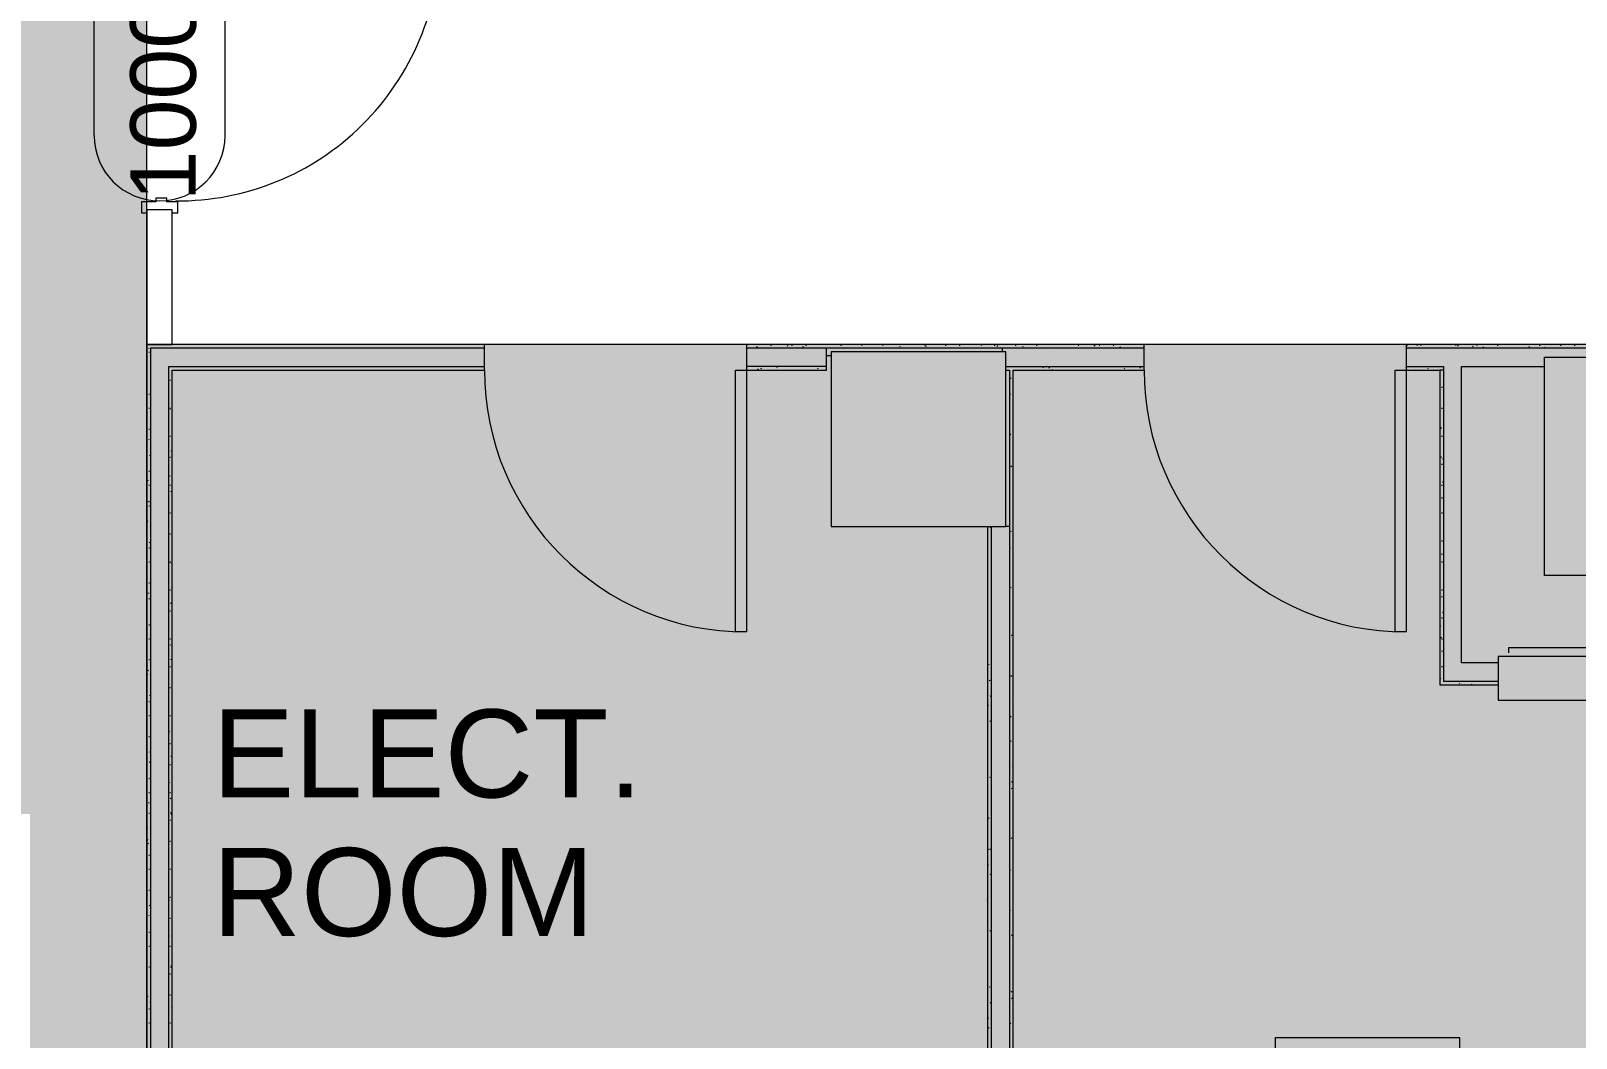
# Model space of a CAD drawing. Header units: inches. Extents: x 4757 to 6810, y 9919 to 10986.
# Drawn here: x 5178.5 to 5390.8, y 10274 to 10412.4 of the extents above; entities that cross this region are included whole.
import ezdxf

# ---------------------------------------------------------------- set-up
doc = ezdxf.new("R2010")
doc.units = ezdxf.units.IN
doc.header["$MEASUREMENT"] = 0
for name, color, linetype, lineweight in [('A-ANNO-TEXT', 7, 'Continuous', 9), ('A-DETL-GENF', 92, 'Continuous', 9), ('A-DETL-THIN', 151, 'Continuous', 9), ('A-DOOR', 31, 'Continuous', 13), ('A-DOOR-IDEN', 31, 'Continuous', 9), ('A-EQPM', 7, 'Continuous', 9), ('A-WALL-PATT', 111, 'Continuous', 13), ('Bb-col', 7, 'Continuous', 9), ('I-WALL', 2, 'Continuous', 9), ('Propidex Polylines', 7, 'Continuous', 9), ('Rosslyn Plaza North_1777 North Kent St _W632_-09_dwg', 8, 'Continuous', 9), ('S-COLS', 7, 'Continuous', 9)]:
    doc.layers.add(name, color=color, linetype=linetype, lineweight=lineweight)
doc.styles.add('Arial', font='arial.ttf', dxfattribs={"height": 12.092308})
doc.styles.add('Swis721 Lt BT', font='swissl.ttf', dxfattribs={"height": 9})

# ---------------------------------------------------------------- blocks, each defined once
blk = doc.blocks.new('Door - Single - Solid Door-8328956-Level XX  CONSTRUCTION')
at = {"layer": 'A-DOOR'}
for p, q in [((-14.01, 38.59), (-12.63, 38.59)), ((-14.01, 2.59), (-14.01, 38.59)), ((-12.63, 38.59), (-12.63, 2.59)), ((-12.63, 2.59), (-14.01, 2.59))]:
    blk.add_line(p, q, dxfattribs=at)
at = {"layer": 'A-DOOR', "lineweight": 9}
for p, q in [((-15.63, 2.59), (-15.63, 1.84)), ((-14.13, 2.59), (-15.63, 2.59)), ((-14.13, 1.09), (-14.13, 2.59)), ((23.62, 2.59), (22.12, 2.59)), ((22.12, 2.59), (22.12, 1.09)), ((23.62, 1.84), (23.62, 2.59)), ((-13.63, 1.09), (-14.13, 1.09)), ((-13.63, -0.41), (-13.63, 1.09)), ((22.12, 1.09), (21.62, 1.09)), ((21.62, 1.09), (21.62, -0.41)), ((-15.63, -1.66), (-15.63, -2.41)), ((-14.13, -2.41), (-14.13, -0.41)), ((-14.13, -0.41), (-13.63, -0.41)), ((21.62, -0.41), (22.12, -0.41)), ((22.12, -0.41), (22.12, -2.41)), ((23.62, -2.41), (23.62, -1.66)), ((-15.63, -2.41), (-14.13, -2.41)), ((22.12, -2.41), (23.62, -2.41))]:
    blk.add_line(p, q, dxfattribs=at)
blk.add_arc((-14.01, 2.59), 36, 359.5, 90, dxfattribs=at)
blk = doc.blocks.new('Rosslyn Plaza North_1777 North Kent St _W632_-09_dwg-V13-Level XX  CONSTRUCTION')
at = {"layer": 'A-ANNO-TEXT', "char_height": 12.092, "attachment_point": 1, "line_spacing_factor": 0.941778, "style": 'Arial'}
for s, insert, width in [('ELECT.', (5203.38, 10319.14), 70.6152), ('ROOM', (5203.38, 10300.1), 62.621)]:
    blk.add_mtext(s, dxfattribs=dict(at, insert=insert, width=width))
blk = doc.blocks.new('Rosslyn Plaza North_1777 North Kent St _W632_-09_dwg-6954577-Level XX  CONSTRUCTION')
at = {"lineweight": 9, "flags": 128}
blk.add_lwpolyline([(5381.52, 10326.91), (5381.52, 10327.66), (5392.64, 10327.66), (5392.64, 10326.91)], dxfattribs=at)
at = {"layer": 'A-DOOR', "color": 7, "lineweight": 9, "flags": 128}
for points in [[(5276.79, 10329.79), (5275.29, 10329.79), (5275.29, 10365.79), (5276.79, 10365.79)], [(5367.42, 10329.79), (5365.92, 10329.79), (5365.92, 10365.79), (5367.42, 10365.79)]]:
    blk.add_lwpolyline(points, close=True, dxfattribs=at)
at = {"layer": 'A-DOOR', "color": 7, "lineweight": 9}
for centre in [(5276.79, 10365.79), (5367.42, 10365.79)]:
    blk.add_arc(centre, 36, 180, 270, dxfattribs=at)
at = {"layer": 'A-EQPM', "flags": 128}
blk.add_lwpolyline([(5380.08, 10320.41), (5393.08, 10320.41), (5393.08, 10326.41), (5380.08, 10326.41)], close=True, dxfattribs=at)
at = {"layer": 'A-WALL-PATT', "color": 7, "lineweight": 9}
for p, q in [((5194.68, 10368.82), (5194.62, 10368.71)), ((5278.27, 10368.9), (5278.21, 10369.01)), ((5280.11, 10369.19), (5280.23, 10369.19)), ((5282.44, 10369.15), (5282.38, 10369.04)), ((5282.99, 10369.19), (5283.11, 10369.19)), ((5283.87, 10368.8), (5283.81, 10368.91)), ((5284.58, 10369.02), (5284.52, 10368.91)), ((5284.91, 10369.19), (5285.03, 10369.19)), ((5289.42, 10368.79), (5289.4, 10368.82)), ((5289.71, 10369.19), (5289.83, 10369.19)), ((5292.59, 10369.19), (5292.71, 10369.19)), ((5295.47, 10369.19), (5295.59, 10369.19)), ((5297.92, 10369.08), (5297.86, 10368.97)), ((5301.23, 10369.19), (5301.35, 10369.19)), ((5301.37, 10369.29), (5301.31, 10369.19)), ((5301.49, 10369), (5301.43, 10369.11)), ((5304.11, 10369.19), (5304.23, 10369.19)), ((5306.03, 10369.19), (5306.15, 10369.19)), ((5309.11, 10369.26), (5309.05, 10369.15)), ((5310.83, 10369.19), (5310.95, 10369.19)), ((5311.26, 10369.14), (5311.19, 10369.03)), ((5311.38, 10369.17), (5311.31, 10369.27)), ((5313.71, 10369.19), (5313.83, 10369.19)), ((5314.83, 10368.94), (5314.77, 10369.05)), ((5316.59, 10369.19), (5316.71, 10369.19)), ((5319.11, 10369.2), (5319.06, 10369.29)), ((5322.35, 10369.19), (5322.47, 10369.19)), ((5323.28, 10368.84), (5323.25, 10368.79)), ((5324.59, 10369.2), (5324.53, 10369.09)), ((5324.71, 10369.11), (5324.65, 10369.21)), ((5325.23, 10369.19), (5325.35, 10369.19)), ((5326, 10368.79), (5325.96, 10368.86)), ((5327.15, 10369.19), (5327.27, 10369.19)), ((5328.17, 10368.88), (5328.1, 10368.99)), ((5331.02, 10368.81), (5331.01, 10368.79)), ((5367.47, 10369.19), (5367.59, 10369.19)), ((5369.01, 10369.18), (5368.95, 10369.29)), ((5369.39, 10369.19), (5369.51, 10369.19)), ((5374.19, 10369.19), (5374.31, 10369.19)), ((5374.6, 10369.09), (5374.54, 10369.2)), ((5375.88, 10368.79), (5375.85, 10368.85)), ((5376.63, 10369.08), (5376.56, 10368.97)), ((5377.07, 10369.19), (5377.19, 10369.19)), ((5378.06, 10368.87), (5377.99, 10368.98)), ((5379.95, 10369.19), (5380.07, 10369.19)), ((5383.64, 10368.79), (5383.59, 10368.88)), ((5384.37, 10369.05), (5384.3, 10368.94)), ((5385.71, 10369.19), (5385.83, 10369.19)), ((5386.51, 10368.92), (5386.45, 10368.81)), ((5388.59, 10369.19), (5388.71, 10369.19)), ((5390.51, 10369.19), (5390.63, 10369.19)), ((5194.45, 10368.17), (5194.41, 10368.23)), ((5194.67, 10368.23), (5194.79, 10368.23)), ((5197.55, 10364.39), (5197.67, 10364.39)), ((5277.57, 10366.28), (5277.56, 10366.29)), ((5278.38, 10365.95), (5278.31, 10365.84)), ((5278.88, 10365.92), (5278.82, 10366.03)), ((5281.02, 10366.05), (5280.96, 10366.16)), ((5282.28, 10365.79), (5282.27, 10365.81)), ((5285.23, 10366.29), (5285.22, 10366.28)), ((5286.62, 10365.96), (5286.56, 10366.07)), ((5312.94, 10364.53), (5312.92, 10364.57)), ((5313.14, 10364.72), (5313.08, 10364.61)), ((5317.58, 10366.1), (5317.52, 10366.21)), ((5318.39, 10366.13), (5318.32, 10366.02)), ((5318.87, 10365.79), (5318.83, 10365.86)), ((5321.81, 10366.29), (5321.78, 10366.24)), ((5327.46, 10366.26), (5327.45, 10366.29)), ((5328.77, 10365.91), (5328.71, 10366.02)), ((5329.57, 10366.29), (5329.52, 10366.21)), ((5330.92, 10366.04), (5330.85, 10366.15)), ((5367.47, 10366.08), (5367.42, 10366.17)), ((5368.75, 10365.79), (5368.72, 10365.84)), ((5370.42, 10366.01), (5370.36, 10365.9)), ((5371.69, 10366.29), (5371.67, 10366.26)), ((5194.67, 10362.47), (5194.79, 10362.47)), ((5313.07, 10362.38), (5313.01, 10362.5)), ((5372.27, 10363.43), (5372.4, 10363.43)), ((5194.67, 10360.55), (5194.79, 10360.55)), ((5197.55, 10360.55), (5197.67, 10360.55)), ((5197.62, 10360.47), (5197.56, 10360.36)), ((5197.91, 10360.25), (5197.87, 10360.32)), ((5372.27, 10360.55), (5372.4, 10360.55)), ((5197.91, 10359.06), (5197.91, 10359.05)), ((5372.27, 10357.77), (5372.21, 10357.88)), ((5194.67, 10357.67), (5194.79, 10357.67)), ((5194.74, 10356.14), (5194.68, 10356.25)), ((5197.55, 10356.71), (5197.67, 10356.71)), ((5313.11, 10356.98), (5313.04, 10356.87)), ((5372.27, 10356.71), (5372.4, 10356.71)), ((5194.87, 10354), (5194.81, 10354.11)), ((5197.55, 10353.83), (5197.67, 10353.83)), ((5197.84, 10354.61), (5197.78, 10354.72)), ((5313.42, 10355.6), (5313.4, 10355.56)), ((5372.27, 10353.86), (5372.21, 10353.75)), ((5372.53, 10353.48), (5372.47, 10353.59)), ((5194.67, 10351.91), (5194.79, 10351.91)), ((5197.49, 10353.3), (5197.43, 10353.41)), ((5313.24, 10352.5), (5313.17, 10352.61)), ((5372.27, 10352.87), (5372.4, 10352.87)), ((5194.65, 10350.55), (5194.58, 10350.66)), ((5194.67, 10349.99), (5194.79, 10349.99)), ((5197.55, 10349.99), (5197.67, 10349.99)), ((5197.62, 10351.15), (5197.56, 10351.26)), ((5372.27, 10349.99), (5372.4, 10349.99)), ((5372.5, 10350.41), (5372.43, 10350.3)), ((5194.71, 10347.75), (5194.64, 10347.63)), ((5197.75, 10349.01), (5197.69, 10349.12)), ((5372.37, 10348.26), (5372.3, 10348.15)), ((5194.42, 10347.09), (5194.41, 10347.11)), ((5194.67, 10347.11), (5194.79, 10347.11)), ((5197.55, 10346.15), (5197.67, 10346.15)), ((5312.94, 10347.1), (5312.92, 10347.06)), ((5372.08, 10346.57), (5372.04, 10346.64)), ((5372.27, 10346.15), (5372.4, 10346.15)), ((5194.55, 10344.95), (5194.49, 10345.06)), ((5194.91, 10344.26), (5194.87, 10344.18)), ((5197.55, 10343.27), (5197.67, 10343.27)), ((5309.92, 10344.23), (5309.99, 10344.23)), ((5310.19, 10344.25), (5310.13, 10344.14)), ((5310.3, 10344.15), (5310.23, 10344.26)), ((5313.17, 10343.65), (5313.1, 10343.54)), ((5194.67, 10341.35), (5194.79, 10341.35)), ((5194.8, 10342.15), (5194.74, 10342.04)), ((5313.05, 10341.31), (5312.98, 10341.42)), ((5372.27, 10342.31), (5372.4, 10342.31)), ((5194.67, 10339.43), (5194.79, 10339.43)), ((5197.55, 10339.43), (5197.67, 10339.43)), ((5197.65, 10339.4), (5197.58, 10339.29)), ((5197.91, 10339.13), (5197.85, 10339.24)), ((5372.33, 10340.52), (5372.27, 10340.41)), ((5372.27, 10339.43), (5372.4, 10339.43)), ((5309.92, 10338.47), (5309.99, 10338.47)), ((5194.71, 10335.07), (5194.65, 10335.18)), ((5194.67, 10336.55), (5194.79, 10336.55)), ((5197.55, 10335.59), (5197.67, 10335.59)), ((5197.87, 10335.94), (5197.81, 10335.83)), ((5309.92, 10336.55), (5309.99, 10336.55)), ((5313.13, 10335.91), (5313.07, 10335.8)), ((5372.27, 10335.59), (5372.4, 10335.59)), ((5372.38, 10334.55), (5372.31, 10334.66)), ((5194.77, 10334.41), (5194.7, 10334.3)), ((5197.55, 10332.71), (5197.67, 10332.71)), ((5197.74, 10333.8), (5197.68, 10333.69)), ((5309.92, 10333.67), (5309.99, 10333.67)), ((5372.5, 10332.41), (5372.44, 10332.51)), ((5194.67, 10330.79), (5194.79, 10330.79)), ((5194.91, 10330.88), (5194.91, 10330.89)), ((5197.47, 10332.22), (5197.41, 10332.31)), ((5372.17, 10330.64), (5372.11, 10330.53)), ((5372.27, 10331.75), (5372.4, 10331.75)), ((5194.67, 10328.87), (5194.79, 10328.87)), ((5197.55, 10328.87), (5197.67, 10328.87)), ((5313.34, 10329.28), (5313.27, 10329.39)), ((5372.28, 10328.95), (5372.22, 10329.06)), ((5372.27, 10328.87), (5372.4, 10328.87)), ((5194.67, 10325.99), (5194.79, 10325.99)), ((5197.71, 10326.06), (5197.64, 10325.95)), ((5197.72, 10327.94), (5197.66, 10328.04)), ((5309.92, 10327.91), (5309.99, 10327.91)), ((5309.92, 10325.99), (5309.99, 10325.99)), ((5313.42, 10327.22), (5313.4, 10327.25)), ((5372.39, 10327.19), (5372.33, 10327.08)), ((5194.53, 10323.87), (5194.46, 10323.98)), ((5194.6, 10324.53), (5194.54, 10324.42)), ((5197.55, 10325.03), (5197.67, 10325.03)), ((5310.14, 10325.22), (5310.08, 10325.33)), ((5372.06, 10325.5), (5372.04, 10325.52)), ((5372.27, 10325.03), (5372.4, 10325.03)), ((5194.47, 10322.38), (5194.41, 10322.28)), ((5197.55, 10322.15), (5197.67, 10322.15)), ((5309.92, 10323.11), (5309.99, 10323.11)), ((5310.22, 10323.18), (5310.15, 10323.07)), ((5310.27, 10323.08), (5310.21, 10323.19)), ((5313.24, 10323.69), (5313.18, 10323.8)), ((5372.19, 10323.35), (5372.12, 10323.46)), ((5373.5, 10323), (5373.48, 10323.03)), ((5374.81, 10322.65), (5374.75, 10322.76)), ((5376.42, 10322.64), (5376.36, 10322.54)), ((5194.67, 10320.23), (5194.79, 10320.23)), ((5194.83, 10321.07), (5194.76, 10320.96)), ((5310.05, 10319.62), (5309.98, 10319.73)), ((5310.4, 10320.94), (5310.34, 10321.04)), ((5310.42, 10319.69), (5310.38, 10319.61)), ((5313.02, 10320.23), (5312.96, 10320.34)), ((5194.67, 10318.31), (5194.79, 10318.31)), ((5197.55, 10318.31), (5197.67, 10318.31)), ((5310.31, 10317.58), (5310.25, 10317.47)), ((5313.15, 10318.09), (5313.09, 10318.2)), ((5194.67, 10315.43), (5194.79, 10315.43)), ((5197.54, 10316.18), (5197.48, 10316.07)), ((5309.92, 10317.35), (5309.99, 10317.35)), ((5309.92, 10315.43), (5309.99, 10315.43)), ((5194.44, 10314.64), (5194.41, 10314.6)), ((5194.79, 10313.33), (5194.73, 10313.22)), ((5197.41, 10314.04), (5197.41, 10314.03)), ((5197.55, 10314.47), (5197.67, 10314.47)), ((5309.95, 10314.03), (5309.92, 10314.09)), ((5313.16, 10314.83), (5313.09, 10314.72)), ((5194.82, 10311.85), (5194.75, 10311.96)), ((5197.55, 10311.59), (5197.67, 10311.59)), ((5197.77, 10312.72), (5197.7, 10312.61)), ((5309.92, 10312.55), (5309.99, 10312.55)), ((5313.38, 10311.38), (5313.32, 10311.27)), ((5194.67, 10309.67), (5194.79, 10309.67)), ((5194.91, 10309.76), (5194.88, 10309.81)), ((5197.57, 10309), (5197.51, 10309.11)), ((5197.91, 10310.33), (5197.86, 10310.42)), ((5310.28, 10309.84), (5310.21, 10309.73)), ((5313.25, 10309.23), (5313.19, 10309.12)), ((5194.67, 10307.75), (5194.79, 10307.75)), ((5197.55, 10307.75), (5197.67, 10307.75)), ((5197.7, 10306.86), (5197.63, 10306.97)), ((5313.31, 10308.21), (5313.25, 10308.32)), ((5194.72, 10306.25), (5194.66, 10306.36)), ((5194.67, 10304.87), (5194.79, 10304.87)), ((5197.73, 10304.98), (5197.67, 10304.87)), ((5197.83, 10304.72), (5197.76, 10304.83)), ((5309.92, 10306.79), (5309.99, 10306.79)), ((5309.92, 10304.87), (5309.99, 10304.87)), ((5194.5, 10302.8), (5194.44, 10302.91)), ((5197.48, 10303.41), (5197.41, 10303.51)), ((5197.55, 10303.91), (5197.67, 10303.91)), ((5310.12, 10304.14), (5310.05, 10304.25)), ((5194.5, 10301.31), (5194.44, 10301.2)), ((5194.63, 10300.65), (5194.57, 10300.76)), ((5197.55, 10301.03), (5197.67, 10301.03)), ((5309.92, 10301.99), (5309.99, 10301.99)), ((5313.22, 10301.49), (5313.15, 10301.38)), ((5194.67, 10299.11), (5194.79, 10299.11)), ((5310.11, 10299.96), (5310.05, 10299.85)), ((5310.37, 10299.86), (5310.31, 10299.97)), ((5194.67, 10297.19), (5194.79, 10297.19)), ((5197.55, 10297.19), (5197.67, 10297.19)), ((5309.99, 10297.82), (5309.92, 10297.71)), ((5310.34, 10296.5), (5310.27, 10296.39)), ((5313.12, 10297.01), (5313.06, 10297.12)), ((5194.67, 10294.31), (5194.79, 10294.31)), ((5309.92, 10296.23), (5309.99, 10296.23)), ((5309.92, 10294.31), (5309.99, 10294.31)), ((5194.46, 10293.57), (5194.41, 10293.48)), ((5194.82, 10292.26), (5194.75, 10292.15)), ((5197.44, 10292.96), (5197.41, 10292.91)), ((5197.55, 10293.35), (5197.67, 10293.35)), ((5309.93, 10292.95), (5309.92, 10292.97)), ((5194.79, 10290.77), (5194.73, 10290.88)), ((5197.55, 10290.47), (5197.67, 10290.47)), ((5309.92, 10291.43), (5309.99, 10291.43)), ((5309.95, 10290.08), (5309.92, 10290.02)), ((5313.05, 10291.61), (5312.99, 10291.5)), ((5194.67, 10288.55), (5194.79, 10288.55)), ((5197.54, 10287.93), (5197.48, 10288.04)), ((5310.3, 10288.76), (5310.24, 10288.66)), ((5312.93, 10289.47), (5312.92, 10289.46)), ((5313.28, 10288.16), (5313.21, 10288.05)), ((5194.67, 10286.63), (5194.79, 10286.63)), ((5194.91, 10286.66), (5194.85, 10286.55)), ((5197.55, 10286.63), (5197.67, 10286.63)), ((5309.92, 10285.67), (5309.99, 10285.67)), ((5194.67, 10283.75), (5194.79, 10283.75)), ((5197.76, 10283.91), (5197.69, 10283.8)), ((5197.8, 10283.64), (5197.74, 10283.75)), ((5309.92, 10283.75), (5309.99, 10283.75)), ((5313.42, 10284.99), (5313.35, 10285.1)), ((5197.55, 10282.79), (5197.67, 10282.79)), ((5194.6, 10279.58), (5194.54, 10279.69)), ((5197.55, 10279.91), (5197.67, 10279.91)), ((5309.92, 10280.87), (5309.99, 10280.87)), ((5310.22, 10280.93), (5310.16, 10281.04)), ((5313.24, 10280.42), (5313.18, 10280.31)), ((5313.32, 10279.39), (5313.26, 10279.5)), ((5194.67, 10277.99), (5194.79, 10277.99)), ((5194.88, 10278.92), (5194.81, 10278.81)), ((5197.85, 10278.31), (5197.79, 10278.2)), ((5310.35, 10278.78), (5310.29, 10278.89)), ((5312.97, 10278.08), (5312.92, 10278.17)), ((5194.67, 10276.07), (5194.79, 10276.07)), ((5197.55, 10276.07), (5197.67, 10276.07)), ((5309.92, 10275.11), (5309.99, 10275.11)), ((5310.01, 10276.74), (5309.95, 10276.63)), ((5310.13, 10275.33), (5310.06, 10275.44)), ((5310.42, 10276.74), (5310.41, 10276.75)), ((5313.1, 10275.94), (5313.04, 10276.05)), ((5359.67, 10274), (5359.65, 10274.03))]:
    blk.add_line(p, q, dxfattribs=at)
at = {"layer": 'Bb-col', "flags": 128}
blk.add_lwpolyline([(5398.42, 10337.54), (5386.42, 10337.54), (5386.42, 10367.54), (5398.42, 10367.54)], close=True, dxfattribs=at)
at = {"layer": 'I-WALL', "color": 7}
for p, q in [((5331.42, 10368.79), (5276.79, 10368.79)), ((5311.92, 10368.79), (5311.92, 10368.29)), ((5287.79, 10367.79), (5288.42, 10367.79)), ((5287.79, 10366.29), (5276.79, 10366.29)), ((5312.42, 10366.29), (5331.42, 10366.29)), ((5310.42, 10344.29), (5310.42, 10132.79)), ((5312.92, 10344.29), (5312.42, 10344.29))]:
    blk.add_line(p, q, dxfattribs=at)
at = {"layer": 'I-WALL', "color": 7, "flags": 128}
for points in [[(5309.92, 10344.29), (5309.92, 10224.78), (5197.91, 10224.78), (5197.91, 10365.79), (5240.79, 10365.79), (5240.79, 10369.29), (5194.41, 10369.29), (5194.41, 10221.28), (5246.43, 10221.28), (5246.43, 10032.53), (5262.41, 10032.53), (5262.41, 10036.03), (5249.93, 10036.03), (5249.93, 10221.28)], [(5240.79, 10368.79), (5194.91, 10368.79), (5194.91, 10221.78), (5309.92, 10221.78), (5309.92, 10224.28), (5197.41, 10224.28), (5197.41, 10366.29), (5240.79, 10366.29)], [(5368.42, 10252.78), (5374.79, 10252.78), (5374.79, 10274.03), (5349.42, 10274.03), (5349.42, 10256.31), (5313.42, 10256.31), (5313.42, 10365.79), (5331.42, 10365.79), (5331.42, 10369.29), (5276.79, 10369.29), (5276.79, 10365.79), (5287.79, 10365.79), (5287.79, 10367.79), (5287.79, 10368.79)], [(5492.29, 10259.29), (5492.29, 10355.04), (5460.04, 10355.04), (5460.04, 10369.29), (5431.39, 10369.29), (5431.39, 10366.29), (5441.29, 10366.29), (5441.29, 10325.53), (5399.42, 10325.53), (5399.42, 10366.29), (5403.39, 10366.29), (5403.39, 10369.29), (5372.04, 10369.29), (5367.42, 10369.29), (5367.42, 10365.79), (5372.04, 10365.79)], [(5403.39, 10368.79), (5372.54, 10368.79), (5367.42, 10368.79)], [(5312.42, 10365.79), (5312.92, 10365.79), (5312.92, 10132.79)], [(5367.42, 10366.29), (5372.54, 10366.29), (5372.54, 10323.03), (5380.08, 10323.03)], [(5372.54, 10365.79), (5372.04, 10365.79), (5372.04, 10322.53), (5380.08, 10322.53)], [(5380.08, 10325.53), (5375.04, 10325.53), (5375.04, 10366.29), (5386.42, 10366.29)]]:
    blk.add_lwpolyline(points, dxfattribs=at)
at = {"layer": 'Propidex Polylines', "flags": 128}
blk.add_lwpolyline([(5441.29, 10369.3), (5194.41, 10369.3), (5194.41, 10221.28), (5246.43, 10221.28), (5246.43, 10032.53), (5309.94, 10032.53), (5309.94, 10132.8), (5488.54, 10132.8), (5488.54, 10254.28), (5441.29, 10254.28)], close=True, dxfattribs=at)
at = {"layer": 'S-COLS', "flags": 128}
blk.add_lwpolyline([(5312.42, 10368.29), (5288.42, 10368.29), (5288.42, 10344.29), (5312.42, 10344.29)], close=True, dxfattribs=at)
at = {"layer": 'A-ANNO-TEXT', "char_height": 12.092, "attachment_point": 1, "line_spacing_factor": 0.941778, "style": 'Arial'}
for s, insert, width in [('ELECT.', (5203.38, 10319.14), 70.6152), ('ROOM', (5203.38, 10300.1), 62.621)]:
    blk.add_mtext(s, dxfattribs=dict(at, insert=insert, width=width))
blk = doc.blocks.new('Door Tag - Door Tag-41184-Level XX  CONSTRUCTION')
at = {"layer": 'A-DOOR-IDEN'}
for p, q in [((-0.09375, 0.09375), (0.09375, 0.09375)), ((-0.09375, -0.09375), (0.09375, -0.09375))]:
    blk.add_line(p, q, dxfattribs=at)
for centre, start, end in [((-0.09375, 0), 90, 270), ((0.09375, 0), 270, 90)]:
    blk.add_arc(centre, 0.09375, start, end, dxfattribs=at)

msp = doc.modelspace()

# ---------------------------------------------------------------- hatches: boundary and pattern name
at = {"layer": 'A-DETL-GENF'}
h = msp.add_hatch(color=9, dxfattribs=at)
h.paths.add_polyline_path([(6271.92, 9918.54), (6726.34, 9918.54), (6736.57, 9928.76), (6707, 9958.33), (6718.49, 9986.77), (6758.92, 9986.77), (6758.92, 10183.16), (6717.8, 10183.16), (6717.8, 10199.54), (6515.42, 10199.54), (6515.42, 10186.29), (6485.42, 10186.29), (6485.42, 10199.54), (6274.92, 10199.54), (6274.91, 10186.03), (6247.91, 10186.03), (6247.91, 10097.03), (6128.43, 10097.03), (6128.43, 9969.78), (5729.54, 9969.78), (5729.54, 9940.78), (5591.29, 9940.78), (5591.29, 9969.78), (5246.43, 9969.78), (5246.43, 10221.28), (5194.41, 10221.28), (5194.41, 10426.79), (5045.92, 10426.79), (5045.92, 10455.79), (5058.67, 10455.79), (5058.67, 10666.79), (5045.92, 10666.79), (5045.92, 10695.79), (5058.67, 10695.79), (5058.67, 10696.27), (4933.13, 10821.81), (4757.33, 10646.01), (4757.33, 10304.77), (5178.35, 10304.77), (5178.35, 9918.54), (6248.92, 9918.54)], flags=0)
h.paths.add_polyline_path([(6739.04, 9931.24), (6753.63, 9945.82), (6760.42, 9960.39), (6760.42, 9986.77), (6759.67, 9986.77), (6759.67, 9983.27), (6720.85, 9983.27), (6711.11, 9959.17), (6723.3, 9946.98)], flags=0)
h.paths.add_polyline_path([(6511.92, 9946.29), (6485.42, 9946.29), (6485.42, 9976.29), (6515.42, 9976.29), (6515.42, 9946.29)], flags=0)
h.paths.add_polyline_path([(6245.42, 9946.29), (6245.42, 9976.29), (6275.42, 9976.29), (6275.42, 9946.29), (6248.92, 9946.29)], flags=0)
h.paths.add_polyline_path([(6758.92, 10186.66), (6758.92, 10199.54), (6721.3, 10199.54), (6721.3, 10186.66)], flags=0)
h = msp.add_hatch(color=9, dxfattribs=at)
h.paths.add_polyline_path([(5271.56, 10032.53), (5594.79, 10032.53), (5594.79, 10369.29), (5194.41, 10369.29), (5194.41, 10221.28), (5246.43, 10221.28), (5246.43, 10032.53)], flags=0)
h.paths.add_polyline_path([(5726.04, 10033.28), (6128.43, 10033.28), (6128.43, 10097.03), (6247.91, 10097.03), (6247.91, 10186.79), (6246.16, 10186.79), (6246.16, 10215.79), (6247.91, 10215.79), (6247.91, 10369.29), (5726.04, 10369.29), (5726.04, 10218.14)], flags=0)

# ---------------------------------------------------------------- linework, layer by layer
at = {"layer": 'A-DETL-THIN'}
for p, q in [((5194.41, 10221.28), (5194.41, 10426.79)), ((5594.79, 10369.29), (5194.41, 10369.29)), ((5194.41, 10369.29), (5194.41, 10221.28))]:
    msp.add_line(p, q, dxfattribs=at)
at = {"layer": 'I-WALL', "lineweight": 13}
for p, q in [((5194.41, 10387.79), (5194.41, 10369.29)), ((5197.91, 10387.79), (5194.41, 10387.79)), ((5197.91, 10369.29), (5197.91, 10387.79)), ((5194.41, 10369.29), (5197.91, 10369.29))]:
    msp.add_line(p, q, dxfattribs=at)

# ---------------------------------------------------------------- block references
at = {"layer": 'A-DOOR', "rotation": 270}
msp.add_blockref('Door - Single - Solid Door-8328956-Level XX  CONSTRUCTION', (5196.07, 10411.03), dxfattribs=at)
at = {"layer": 'A-DOOR-IDEN', "xscale": 95.99999999999994, "yscale": 95.99999999999994, "zscale": 95.99999999999994, "rotation": 89.99999999999991}
msp.add_blockref('Door Tag - Door Tag-41184-Level XX  CONSTRUCTION', (5196.16, 10407.04), dxfattribs=at)
at = {"layer": 'Rosslyn Plaza North_1777 North Kent St _W632_-09_dwg', "color": 7}
for name in ['Rosslyn Plaza North_1777 North Kent St _W632_-09_dwg-6954577-Level XX  CONSTRUCTION', 'Rosslyn Plaza North_1777 North Kent St _W632_-09_dwg-V13-Level XX  CONSTRUCTION', 'Rosslyn Plaza North_1777 North Kent St _W632_-09_dwg-V13-Level XX  CONSTRUCTION', 'Rosslyn Plaza North_1777 North Kent St _W632_-09_dwg-V13-Level XX  CONSTRUCTION']:
    msp.add_blockref(name, (0, 0), dxfattribs=at)

# ---------------------------------------------------------------- texts
at = {"layer": 'A-DOOR-IDEN', "insert": (5192.14, 10388.99), "char_height": 9, "width": 43.329, "attachment_point": 1, "rotation": 90, "style": 'Swis721 Lt BT'}
msp.add_mtext('1000C', dxfattribs=at)

doc.saveas('drawing.dxf')
